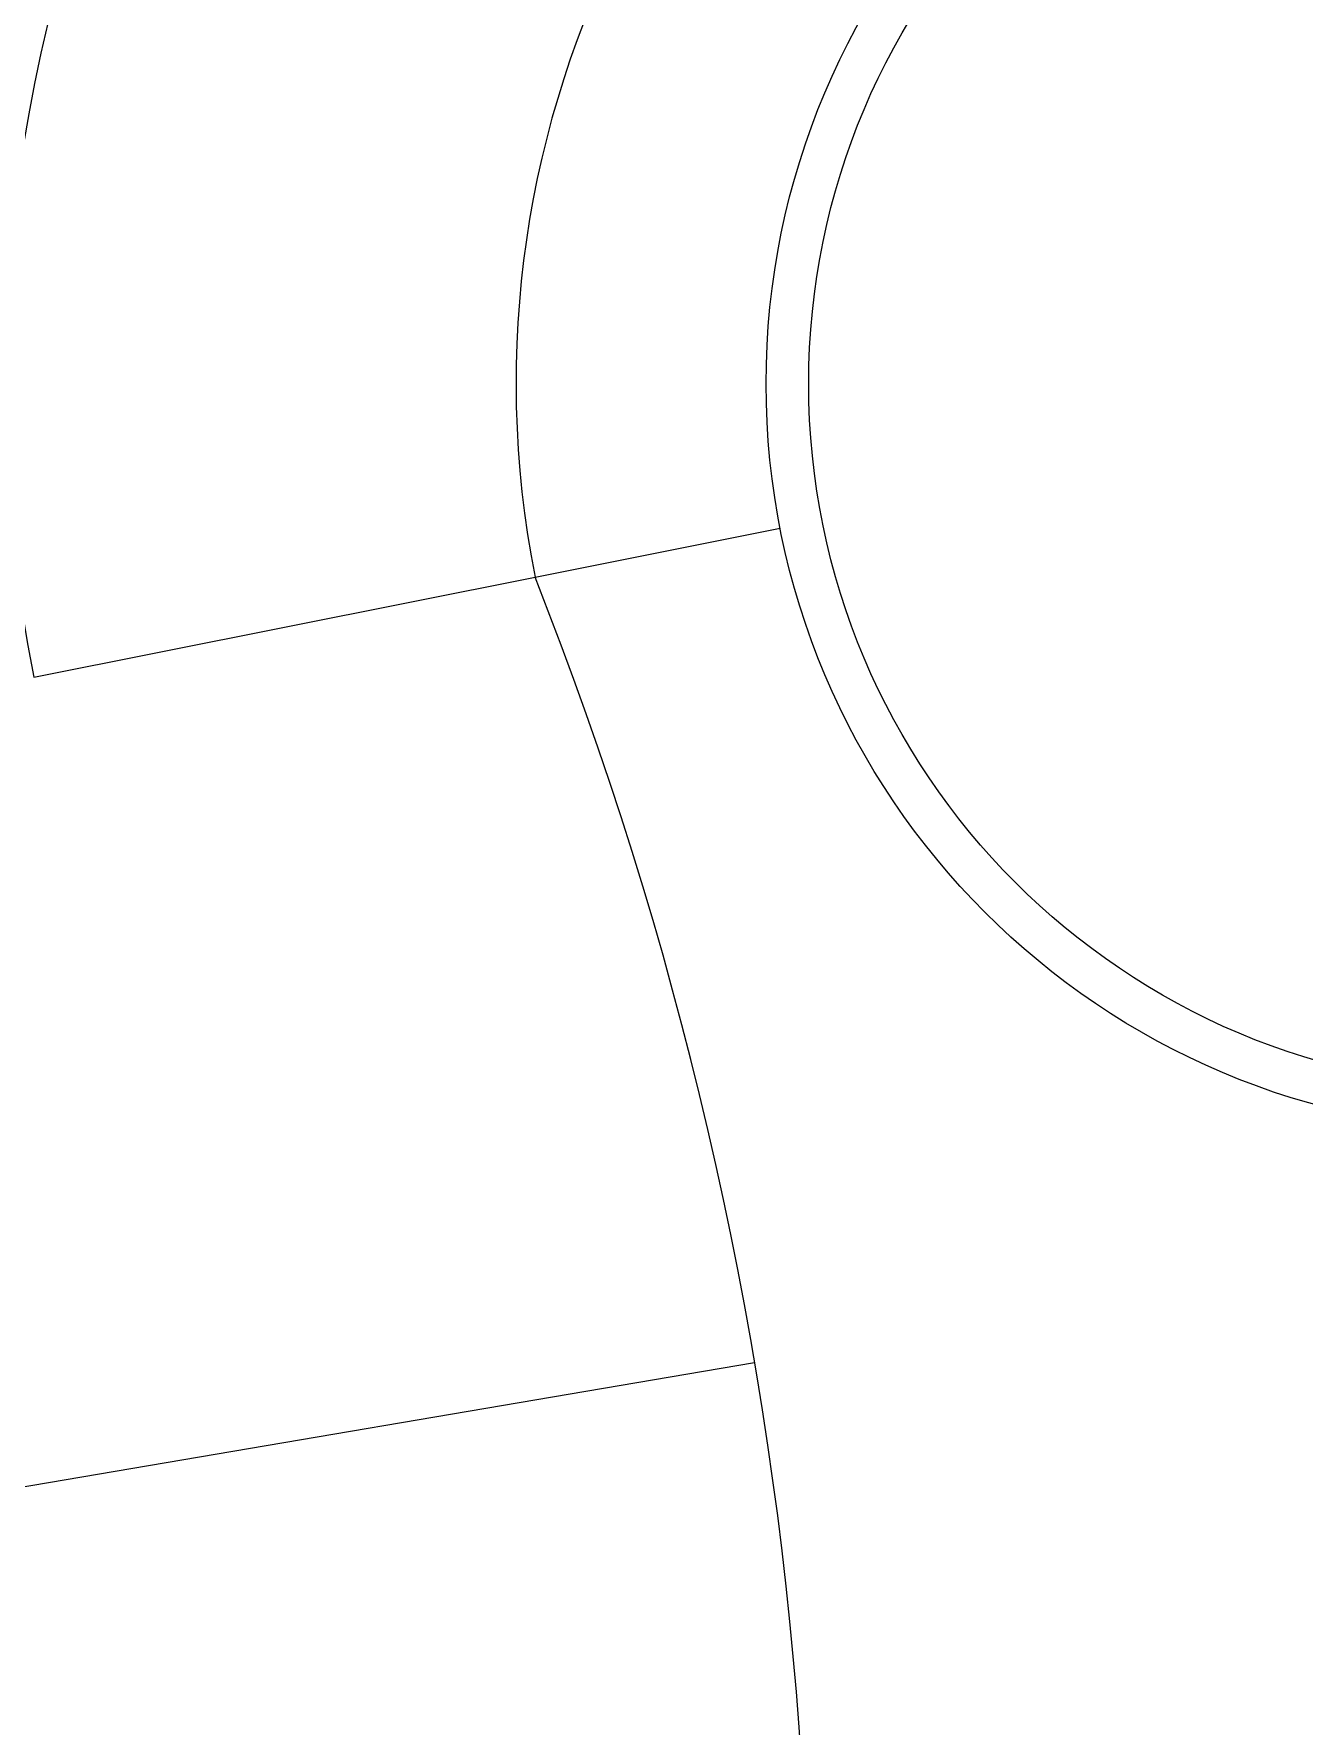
# Model space of a CAD drawing. Header units: metres. Extents: x 251860 to 269438, y 1966787 to 1972367.
# Drawn here: x 267411.4 to 267533.3, y 1970026 to 1970188.4 of the extents above; entities that cross this region are included whole.
import ezdxf

# ---------------------------------------------------------------- set-up
doc = ezdxf.new("R2010")
doc.units = ezdxf.units.M
doc.header["$MEASUREMENT"] = 0
doc.layers.add('Wall', color=7, linetype='CONTINUOUS', lineweight=20)

msp = doc.modelspace()

# ---------------------------------------------------------------- linework, layer by layer
at = {"layer": 'Wall', "ltscale": 2}
for p, q in [((267459.48538, 1970136.26589), (267483.02861, 1970140.96677)), ((267411.36301, 1970126.65729), (267459.48538, 1970136.26589)), ((267405.23339, 1970048.10526), (267480.57553, 1970060.89118))]:
    msp.add_line(p, q, dxfattribs=at)
for radius in [71.73864, 67.64929]:
    msp.add_circle((267553.41604, 1970154.82468), radius, dxfattribs=at)
for centre, radius, start, end in [((267551.26562, 1970155.83143), 379.01953, 39.2842398, 191.5021944), ((267551.26562, 1970155.83143), 331.01953, 39.2842398, 191.5021944), ((267551.32301, 1970155.8055), 326.98127, 39.2901763, 191.4983679), ((267551.32301, 1970155.8055), 324.93659, 39.6487258, 191.1391312), ((267553.13597, 1970154.96511), 293.83293, 40.0048573, 190.8930539), ((267553.13597, 1970154.96511), 291.78825, 39.6061533, 191.2917579), ((267553.13597, 1970154.96511), 144.57145, 39.6061533, 191.2917579), ((267553.41604, 1970154.82468), 95.74654, 37.4631772, 191.1765297), ((267111.47338, 1969998.25278), 374.37944, 247.9704872, 21.632075)]:
    msp.add_arc(centre, radius, start, end, dxfattribs=at)

doc.saveas('drawing.dxf')
